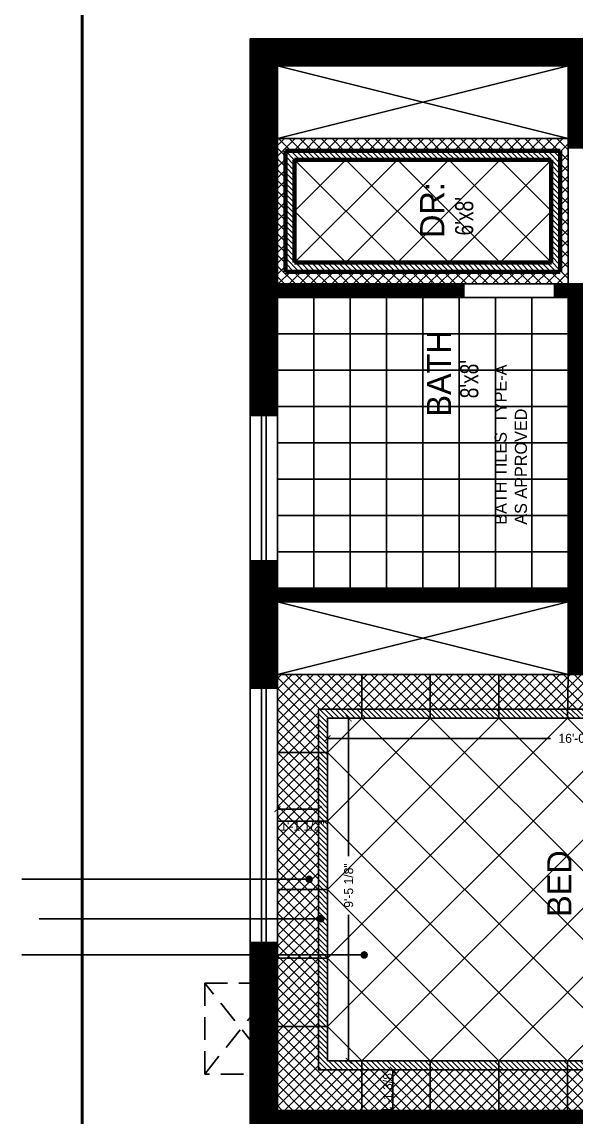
# Model space of a CAD drawing. Extents: x 10753 to 18704, y -5361 to 1140.
# Drawn here: x 14154.5 to 14337.5, y -336.9 to 24.9 of the extents above; entities that cross this region are included whole.
import ezdxf

# ---------------------------------------------------------------- set-up
doc = ezdxf.new("R2010")
doc.units = 0
doc.header["$LTSCALE"] = 30
doc.header["$MEASUREMENT"] = 0
doc.header["$PDMODE"] = 3
doc.linetypes.add('HIDDEN', pattern=[0.375, 0.25, -0.125])
doc.layers.get('0').update_dxf_attribs({"linetype": 'CONTINUOUS'})
doc.layers.get('DEFPOINTS').update_dxf_attribs({"linetype": 'CONTINUOUS'})
for name, color, linetype in [('floor border', 142, 'CONTINUOUS'), ('FLOORING', 194, 'CONTINUOUS'), ('Flooring border', 194, 'CONTINUOUS'), ('PL', 7, 'CONTINUOUS'), ('stairs terrace', 1, 'CONTINUOUS'), ('TEXT', 13, 'CONTINUOUS'), ('WALL', 2, 'CONTINUOUS'), ('Walls Hatch', 51, 'CONTINUOUS'), ('WINDOW', 5, 'CONTINUOUS')]:
    doc.layers.add(name, color=color, linetype=linetype)
doc.styles.add('EE', font='eurr____.ttf')
doc.styles.get("Standard").update_dxf_attribs({"font": 'stylu.ttf', "height": 3})
doc.dimstyles.new('D1', dxfattribs={"dimtxt": 6, "dimasz": 5, "dimexe": 1, "dimexo": 2, "dimgap": 1, "dimtad": 1, "dimdec": 4, "dimzin": 3, "dimdsep": 46, "dimlunit": 4, "dimtxsty": 'Standard', "dimcen": 3, "dimclrd": 7, "dimclre": 7, "dimclrt": 2, "dimadec": 0, "dimazin": 0, "dimtfac": 1, "dimtdec": 4, "dimtofl": 0, "dimtmove": 2, "dimatfit": 3, "dimfxl": 1, "dimfrac": 2, "dimtolj": 1, "dimtzin": 1, "dimarcsym": 0})
pattern_1 = [(135, (18961.9539, -16923.3047), (-0.88388348, -0.88388348), [])]

# ---------------------------------------------------------------- blocks, each defined once
blk = doc.blocks.new('WINDOW')
for p, q in [((12, 0), (0, 0)), ((12, -3.75), (0, -3.75)), ((12, -5.25), (0, -5.25)), ((12, -9), (0, -9))]:
    blk.add_line(p, q)
blk = doc.blocks.new('ACP')
at = {"layer": 'stairs terrace', "linetype": 'HIDDEN'}
for p, q in [((-3, 27), (27, 3)), ((-3, 3), (27, 27)), ((-3, 3), (-3, 27)), ((-3, 27), (27, 27)), ((27, 27), (27, 3))]:
    blk.add_line(p, q, dxfattribs=at)
blk = doc.blocks.new('_ArchTick')
at = {"color": 0, "linetype": 'ByBlock', "const_width": 0.15}
blk.add_lwpolyline([(-0.5, -0.5), (0.5, 0.5)], dxfattribs=at)
blk = doc.blocks.new('*D353')
at = {"layer": 'DEFPOINTS', "color": 0, "transparency": 16777216}
for p in [(14255.45, -209.55), (14447.78, -209.55), (14447.78, -211.74)]:
    blk.add_point(p, dxfattribs=at)
at = {"layer": 'TEXT', "color": 4, "lineweight": -2, "transparency": 16777216}
for p, q in [((14255.45, -211.74), (14255.45, -212.74)), ((14255.45, -211.74), (14329.08, -211.74)), ((14447.78, -211.74), (14353.44, -211.74)), ((14447.78, -211.74), (14447.78, -212.74))]:
    blk.add_line(p, q, dxfattribs=at)
at = {"layer": 'TEXT', "color": 4, "lineweight": -2, "transparency": 16777216, "xscale": 2, "yscale": 2, "zscale": 2, "rotation": 180}
blk.add_blockref('_ArchTick', (14255.45, -211.74), dxfattribs=at)
at = {"layer": 'TEXT', "color": 4, "lineweight": -2, "transparency": 16777216, "xscale": 2, "yscale": 2, "zscale": 2}
blk.add_blockref('_ArchTick', (14447.78, -211.74), dxfattribs=at)
at = {"layer": 'TEXT', "color": 4, "transparency": 16777216, "insert": (14341.26, -211.74), "char_height": 3, "attachment_point": 5}
blk.add_mtext('\\A1;16\'-0 5/16"', dxfattribs=at)
blk = doc.blocks.new('*D354')
at = {"layer": 'DEFPOINTS', "color": 0, "transparency": 16777216}
for p in [(14261.01, -205.12), (14262.43, -205.12), (14261.01, -318.23)]:
    blk.add_point(p, dxfattribs=at)
at = {"layer": 'TEXT', "color": 4, "lineweight": -2, "transparency": 16777216}
for p, q in [((14262.43, -205.12), (14263.43, -205.12)), ((14262.43, -205.12), (14262.43, -250.64)), ((14262.43, -318.23), (14262.43, -270.07)), ((14262.43, -318.23), (14263.43, -318.23))]:
    blk.add_line(p, q, dxfattribs=at)
at = {"layer": 'TEXT', "color": 4, "lineweight": -2, "transparency": 16777216, "xscale": 2, "yscale": 2, "zscale": 2}
for p, rotation in [((14262.43, -205.12), 90), ((14262.43, -318.23), 270)]:
    blk.add_blockref('_ArchTick', p, dxfattribs=dict(at, rotation=rotation))
at = {"layer": 'TEXT', "color": 4, "transparency": 16777216, "insert": (14262.43, -260.36), "char_height": 3, "attachment_point": 5, "rotation": 90}
blk.add_mtext('\\A1;9\'-5 1/8"', dxfattribs=at)
blk = doc.blocks.new('*D355')
at = {"layer": 'DEFPOINTS', "color": 0, "transparency": 16777216}
for p in [(14238.93, -229.14), (14252.45, -229.14), (14238.93, -235.1)]:
    blk.add_point(p, dxfattribs=at)
at = {"layer": 'TEXT', "color": 4, "lineweight": -2, "transparency": 16777216}
for p, q in [((14238.93, -235.1), (14238.93, -236.1)), ((14252.45, -235.1), (14238.93, -235.1)), ((14252.45, -235.1), (14252.45, -236.1))]:
    blk.add_line(p, q, dxfattribs=at)
at = {"layer": 'TEXT', "color": 4, "lineweight": -2, "transparency": 16777216, "xscale": 2, "yscale": 2, "zscale": 2, "rotation": 180}
blk.add_blockref('_ArchTick', (14238.93, -235.1), dxfattribs=at)
at = {"layer": 'TEXT', "color": 4, "lineweight": -2, "transparency": 16777216, "xscale": 2, "yscale": 2, "zscale": 2}
blk.add_blockref('_ArchTick', (14252.45, -235.1), dxfattribs=at)
at = {"layer": 'TEXT', "color": 4, "transparency": 16777216, "insert": (14247.19, -240.77), "char_height": 3, "attachment_point": 5}
blk.add_mtext('\\A1;1\'-1 1/2"', dxfattribs=at)
blk = doc.blocks.new('*D356')
at = {"layer": 'DEFPOINTS', "color": 0, "transparency": 16777216}
for p in [(14277.18, -321.23), (14277.04, -334.62), (14277.18, -334.62)]:
    blk.add_point(p, dxfattribs=at)
at = {"layer": 'TEXT', "color": 4, "lineweight": -2, "transparency": 16777216}
for p, q in [((14277.04, -321.23), (14276.04, -321.23)), ((14277.04, -321.23), (14277.04, -334.62)), ((14277.04, -334.62), (14276.04, -334.62))]:
    blk.add_line(p, q, dxfattribs=at)
at = {"layer": 'TEXT', "color": 4, "lineweight": -2, "transparency": 16777216, "xscale": 2, "yscale": 2, "zscale": 2}
for p, rotation in [((14277.04, -321.23), 90), ((14277.04, -334.62), 270)]:
    blk.add_blockref('_ArchTick', p, dxfattribs=dict(at, rotation=rotation))
at = {"layer": 'TEXT', "color": 4, "transparency": 16777216, "insert": (14275.34, -328.22), "char_height": 3, "attachment_point": 5, "rotation": 90}
blk.add_mtext('\\A1;1\'-1 3/8"', dxfattribs=at)

msp = doc.modelspace()

# ---------------------------------------------------------------- hatches: boundary and pattern name
at = {"layer": 'FLOORING'}
h = msp.add_hatch(dxfattribs=at)
h.set_pattern_fill('ANSI37', color=256, scale=20, angle=90)
h.set_pattern_definition([(135, (18961.954, -16923.3047), (-1.76776695, -1.76776695), []), (225, (18961.954, -16923.3047), (1.76776695, -1.76776695), [])])
h.paths.add_polyline_path([(14238.92788, -61.62299), (14238.92788, -13.62299), (14334.92788, -13.62299), (14334.92788, -61.62299)])
h.paths.add_polyline_path([(14332.28638, -57.59359), (14332.28638, -17.6524), (14241.56939, -17.6524), (14241.56939, -57.59359)], flags=16)
h = msp.add_hatch(dxfattribs=at)
h.set_pattern_fill('ANSI31', color=256, scale=10, angle=90)
h.set_pattern_definition(pattern_1)
h.paths.add_polyline_path([(14241.56939, -57.59359), (14332.28638, -57.59359), (14332.28638, -17.6524), (14241.56939, -17.6524)])
edge = h.paths.add_edge_path(flags=16)
edge.add_line((14244.56893, -54.59359), (14329.42178, -54.59359))
edge.add_line((14244.56939, -54.59401), (14244.56939, -20.65201))
edge.add_line((14244.5689, -20.6524), (14329.28638, -20.6524))
edge.add_line((14329.28638, -54.72896), (14329.28638, -20.6524))
h = msp.add_hatch(dxfattribs=at)
h.set_pattern_fill('ANSI37', color=256, scale=20, angle=90)
h.set_pattern_definition([(135, (15108.822, -18781.644), (-1.76776695, -1.76776695), []), (225, (15108.822, -18781.644), (1.76776695, -1.76776695), [])])
h.paths.add_polyline_path([(14238.92788, -190.62299), (14238.92788, -195.12299), (14238.92788, -279.12299), (14238.92788, -334.62299), (14418.92788, -334.62299), (14418.92788, -253.62299), (14432.42582, -253.62299), (14462.42582, -253.62299), (14466.92788, -253.62299), (14466.92788, -237.12299), (14466.92788, -195.12299), (14466.92788, -190.62299)])
h.paths.add_polyline_path([(14450.78419, -202.12344), (14450.78419, -242.06457), (14405.55676, -242.06457), (14405.55676, -321.23312), (14252.45115, -321.23312), (14252.45115, -202.12344)], flags=16)
h.paths.add_polyline_path([(14447.78419, -205.12344), (14447.78419, -239.06457), (14402.55676, -239.06457), (14402.55676, -318.28793), (14402.50195, -318.23312), (14255.45115, -318.23312), (14255.45115, -205.12344)], flags=0)
h.paths.add_polyline_path([(14289.39227, -227.75086), (14312.01969, -205.12344), (14323.3334, -216.43715), (14334.6471, -205.12344), (14345.96081, -216.43715), (14357.27452, -205.12344), (14368.58823, -216.43715), (14379.90194, -205.12344), (14391.21565, -216.43715), (14402.52936, -205.12344), (14413.84306, -216.43715), (14425.15677, -205.12344), (14447.78419, -227.75086), (14436.47048, -239.06457), (14425.15677, -227.75086), (14413.84306, -239.06457), (14402.52936, -227.75086), (14391.21565, -239.06457), (14402.52936, -250.37827), (14391.21565, -261.69198), (14402.52936, -273.00569), (14391.21565, -284.3194), (14402.52936, -295.63311), (14379.90194, -318.26053), (14368.58823, -306.94682), (14357.27452, -318.26053), (14345.96081, -306.94682), (14334.6471, -318.26053), (14323.3334, -306.94682), (14312.01969, -318.26053), (14300.70598, -306.94682), (14289.39227, -318.26053), (14278.07856, -306.94682), (14266.76485, -318.26053), (14255.45115, -306.94682), (14266.76485, -295.63311), (14255.45115, -284.3194), (14266.76485, -273.00569), (14255.45115, -261.69198), (14266.76485, -250.37827), (14255.45115, -239.06457), (14266.76485, -227.75086), (14255.45115, -216.43715), (14266.76485, -205.12344)], flags=0)
h = msp.add_hatch(dxfattribs=at)
h.set_pattern_fill('ANSI31', color=256, scale=10, angle=90)
h.set_pattern_definition(pattern_1)
h.paths.add_polyline_path([(14402.55676, -318.23312), (14402.55676, -239.06457), (14447.78419, -239.06457), (14447.78419, -205.12344), (14255.45115, -205.12344), (14255.45115, -318.23312)], flags=16)
h.paths.add_polyline_path([(14405.55676, -321.23312), (14405.55676, -242.06457), (14450.78419, -242.06457), (14450.78419, -202.12344), (14252.45115, -202.12344), (14252.45115, -321.23312)])
h = msp.add_hatch(color=0, dxfattribs=at)
h.dxf.hatch_style = 1
h.paths.add_polyline_path([(14248.40669, -258.29011, 1), (14250.39443, -258.29011, 1)])
h = msp.add_hatch(color=0, dxfattribs=at)
h.dxf.hatch_style = 1
h.paths.add_polyline_path([(14252.20798, -271.31359, 1), (14254.19572, -271.31359, 1)])
h = msp.add_hatch(color=0, dxfattribs=at)
h.dxf.hatch_style = 1
h.paths.add_polyline_path([(14266.54987, -283.2739, 1), (14268.53761, -283.2739, 1)])
at = {"layer": 'Walls Hatch', "linetype": 'Continuous'}
h = msp.add_hatch(dxfattribs=at)
h.set_pattern_fill('ANSI31', color=51, angle=90)
h.set_pattern_definition([(135, (15108.82193, -18781.64388), (-0.08838834765, -0.08838834765), [])])
h.paths.add_polyline_path([(14229.92788, -451.62299), (14325.92788, -451.62299), (14325.92788, -442.62299), (14300.42788, -442.62299), (14300.42788, -396.12299), (14267.42788, -396.12299), (14267.42788, -400.62299), (14295.92788, -400.62299), (14295.92788, -442.62299), (14238.92788, -442.62299), (14238.92788, -400.62299), (14243.42788, -400.62299), (14243.42788, -396.12299), (14229.92788, -396.12299)], flags=17)
h.paths.add_polyline_path([(14238.92788, -283.2739), (14229.92788, -283.2739), (14229.92788, -339.12299), (14295.92788, -339.12299), (14295.92788, -343.62299), (14300.42788, -343.62299), (14300.42788, -339.12299), (14444.42788, -339.12299), (14444.42788, -381.12299), (14444.42788, -442.62299), (14418.432, -442.62299), (14418.432, -451.62299), (14444.42788, -451.62299), (14517.92788, -451.62299), (14517.92788, -442.62299), (14448.92788, -442.62299), (14448.92788, -339.12299), (14508.92788, -339.12299), (14508.92788, -406.5555), (14517.92788, -406.5555), (14517.92788, -394.62299), (14513.42788, -394.62299), (14513.42788, -262.62299), (14556.92788, -262.62299), (14556.92788, -253.62299), (14475.92788, -253.62299), (14475.92788, -237.12299), (14466.92788, -237.12299), (14466.92788, -253.62299), (14462.42582, -253.62299), (14462.42582, -262.62299), (14508.92788, -262.62299), (14508.92788, -334.62299), (14427.92788, -334.62299), (14427.92788, -262.62299), (14432.42582, -262.62299), (14432.42582, -253.62299), (14418.92788, -253.62299), (14418.92788, -334.62299), (14238.92788, -334.62299)])
h.paths.add_polyline_path([(14229.92788, -279.12299), (14229.92788, -283.2739), (14238.92788, -283.2739), (14238.92788, -279.12299)], flags=17)
h.paths.add_polyline_path([(14343.92788, -181.62299), (14343.92788, -61.62299), (14330.42788, -61.62299), (14330.42788, -66.12299), (14334.92788, -66.12299), (14334.92788, -162.12299), (14238.92788, -162.12299), (14238.92788, -153.12299), (14229.92788, -153.12299), (14229.92788, -195.12299), (14238.92788, -195.12299), (14238.92788, -166.62299), (14334.92788, -166.62299), (14334.92788, -190.62299), (14466.92788, -190.62299), (14466.92788, -195.12299), (14475.92788, -195.12299), (14475.92788, -190.62299), (14477.42788, -190.62299), (14477.42788, -181.62299)])
h.paths.add_polyline_path([(14532.92788, -13.62299), (14591.42788, -13.62299), (14591.42788, -4.62299), (14523.92788, -4.62299), (14523.92788, -13.62299), (14523.92788, -181.62299), (14519.42788, -181.62299), (14519.42788, -190.62299), (14532.92788, -190.62299)])
h.paths.add_polyline_path([(14433.06431, 10.37701), (14433.06431, 19.37701), (14229.92788, 19.37701), (14229.92788, -105.12299), (14238.92788, -105.12299), (14238.92788, -66.12299), (14300.42788, -66.12299), (14300.42788, -61.62299), (14238.92788, -61.62299), (14238.92788, -61.62213), (14238.91457, -61.60882), (14238.92788, -61.59551), (14238.92788, -44.65157), (14238.91457, -44.63825), (14238.92788, -44.62494), (14238.92788, -27.681), (14238.91457, -27.66769), (14238.92788, -27.65438), (14238.92788, 10.37701), (14334.92788, 10.37701), (14334.92788, -16.62299), (14343.92788, -16.62299), (14343.92788, 10.37701)])
h.paths.add_polyline_path([(14436.92788, 19.37701), (14433.06431, 19.37701), (14433.06431, 10.37701), (14436.92788, 10.37701)])
h.paths.add_polyline_path([(14601.92788, -327.12299), (14628.92788, -327.12299), (14628.92788, -322.62299), (14601.92788, -322.62299), (14601.92788, -250.62299), (14679.92788, -250.62299), (14679.92788, -291.12299), (14688.92788, -291.12299), (14688.92788, -250.62299), (14715.39221, -250.62299), (14715.39221, -237.12299), (14706.39221, -237.12299), (14706.39221, -241.62299), (14597.42788, -241.62299), (14597.42788, -253.62299), (14592.92788, -253.62299), (14592.92788, -262.62299), (14597.42788, -262.62299), (14597.42788, -394.62299), (14592.92788, -394.62299), (14592.92788, -451.62299), (14627.42788, -451.62299), (14627.42788, -442.62299), (14601.92788, -442.62299)])
h.paths.add_polyline_path([(14679.92788, -442.62299), (14675.42788, -442.62299), (14675.42788, -451.62299), (14697.92788, -451.62299), (14697.92788, -442.62299), (14688.92788, -442.62299), (14688.92788, -321.12299), (14679.92788, -321.12299)], flags=17)
h.paths.add_polyline_path([(14837.42788, -239.62299), (14828.42788, -239.62299), (14828.42788, -241.62299), (14757.39221, -241.62299), (14757.39221, -250.62299), (14832.92788, -250.62299), (14832.92788, -442.62299), (14769.92788, -442.62299), (14769.92788, -451.62299), (14852.42788, -451.62299), (14852.42788, -442.62299), (14837.42788, -442.62299)])
h.paths.add_polyline_path([(14888.42788, -271.60273), (14939.70002, -271.60273, 0.066681892), (14956.06663, -231.81916), (14947.3625, -229.53049, -0.058237248), (14934.40301, -262.60273), (14888.42788, -262.60273, 0.414213562), (14879.42788, -271.60273), (14879.42788, -391.62299), (14888.42788, -391.62299)])
h.paths.add_polyline_path([(14952.30876, -195.67536), (14961.30386, -195.97255, 0.02209114), (14961.14437, -181.66537), (14952.15813, -182.16301, -0.02209114)])
h.paths.add_polyline_path([(14945.95256, -146.7019), (14954.57376, -144.1183, 0.02209114), (14949.86514, -130.6072, 0.056081958), (14932.76588, -98.6694, 0.094745019), (14889.43361, -55.951), (14884.43131, -63.43278, -0.094745019), (14925.35623, -103.77793, -0.056081958), (14941.50553, -133.94141, -0.02209114)])
h.paths.add_polyline_path([(14856.59435, -39.05811, 0.018581867), (14845.18267, -35.22919), (14842.63876, -43.86218, -0.018581867), (14853.41645, -47.47838)])
h.paths.add_polyline_path([(14793.92788, -37.7206, -0.022070349), (14807.42788, -37.83416), (14807.42788, -28.82241, 0.006949214), (14802.92788, -28.66158), (14802.92788, -4.62299), (14735.42788, -4.62299), (14735.42788, -13.62299), (14793.92788, -13.62299)])
h.paths.add_polyline_path([(14883.36839, -188.62299), (14828.42788, -188.62299), (14828.42788, -197.62299), (14837.42788, -197.62299), (14837.42788, -193.12299), (14892.3586, -193.12299, 1.013533646), (14706.39221, -190.62299), (14706.39221, -195.12299), (14715.39158, -195.12299, -1.014264479)])
h.paths.add_polyline_path([(14803.66493, -268.71939), (14803.66493, -243.34018), (14796.71398, -243.34018), (14796.71398, -268.71939)], flags=25)

# ---------------------------------------------------------------- linework, layer by layer
at = {"linetype": 'Continuous'}
for p, q in [((14248.40669, -258.29011), (14154.54678, -258.29011)), ((14252.20798, -271.31359), (14160.2309, -271.31359)), ((14266.54987, -283.2739), (14154.54678, -283.2739))]:
    msp.add_line(p, q, dxfattribs=at)
for centre in [(14249.40056, -258.29011), (14253.20185, -271.31359), (14267.54374, -283.2739)]:
    msp.add_circle(centre, 0.99387, dxfattribs=at)
at = {"layer": 'floor border', "linetype": 'Continuous', "lineweight": 60}
msp.add_line((14329.42171, -20.6524), (14329.42182, -20.6524), dxfattribs=at)
at = {"layer": 'FLOORING'}
for p, q in [((14278.51008, -54.59358), (14244.56895, -20.65245)), ((14278.51008, -20.65245), (14244.56895, -54.59358)), ((14261.53951, -20.65245), (14244.56895, -37.62301)), ((14295.48064, -54.59358), (14261.53951, -20.65245)), ((14295.48064, -20.65245), (14261.53951, -54.59358)), ((14312.4512, -54.59358), (14278.51008, -20.65245)), ((14312.4512, -20.65245), (14278.51008, -54.59358)), ((14329.42176, -54.59358), (14295.48064, -20.65245)), ((14329.28638, -20.78784), (14295.48064, -54.59358)), ((14329.42176, -37.62301), (14312.4512, -20.65245)), ((14261.53951, -54.59358), (14244.56895, -37.62301)), ((14329.42176, -37.62301), (14312.4512, -54.59358)), ((14250.92788, -162.12299), (14250.92788, -66.12299)), ((14262.92788, -162.12299), (14262.92788, -66.12299)), ((14274.92788, -162.12299), (14274.92788, -66.12299)), ((14286.92788, -162.12299), (14286.92788, -66.12299)), ((14298.92788, -162.12299), (14298.92788, -66.12299)), ((14300.42788, -66.12299), (14330.42788, -66.12299)), ((14310.92788, -162.12299), (14310.92788, -66.12299)), ((14322.92788, -162.12299), (14322.92788, -66.12299)), ((14334.92788, -78.12299), (14238.92788, -78.12299)), ((14334.92788, -90.12299), (14238.92788, -90.12299)), ((14334.92788, -102.12299), (14238.92788, -102.12299)), ((14334.92788, -114.12299), (14238.92788, -114.12299)), ((14334.92788, -126.12299), (14238.92788, -126.12299)), ((14334.92788, -138.12299), (14238.92788, -138.12299)), ((14334.92788, -150.12299), (14238.92788, -150.12299)), ((14266.76485, -205.12344), (14266.76485, -190.62299)), ((14289.39227, -205.12344), (14289.39227, -190.62299)), ((14312.01969, -205.12344), (14312.01969, -190.62299)), ((14334.6471, -205.12344), (14334.92788, -190.62299)), ((14357.27452, -205.12344), (14255.45115, -306.94682)), ((14334.6471, -205.12344), (14255.45115, -284.3194)), ((14312.01969, -205.12344), (14255.45115, -261.69198)), ((14289.39227, -205.12344), (14255.45115, -239.06457)), ((14266.76485, -205.12344), (14255.45115, -216.43715)), ((14379.87454, -318.23312), (14266.76485, -205.12344)), ((14379.90194, -205.12344), (14266.79226, -318.23312)), ((14402.50195, -318.23312), (14289.39227, -205.12344)), ((14402.52936, -205.12344), (14289.41967, -318.23312)), ((14402.55676, -295.66051), (14312.01969, -205.12344)), ((14425.15677, -205.12344), (14312.04709, -318.23312)), ((14402.55676, -273.03309), (14334.6471, -205.12344)), ((14255.45115, -216.43715), (14238.92788, -216.43715)), ((14357.24712, -318.23312), (14255.45115, -216.43715)), ((14255.45115, -239.06457), (14238.92788, -239.06457)), ((14334.6197, -318.23312), (14255.45115, -239.06457)), ((14402.55676, -250.35087), (14334.67451, -318.23312)), ((14255.45115, -261.67828), (14238.92788, -261.67828)), ((14311.99228, -318.23312), (14255.45115, -261.69198)), ((14255.45115, -284.3194), (14238.92788, -284.3194)), ((14289.36487, -318.23312), (14255.45115, -284.3194)), ((14255.45115, -306.94682), (14238.92788, -306.87299)), ((14266.73745, -318.23312), (14255.45115, -306.94682)), ((14266.79226, -318.23312), (14266.79226, -334.62299)), ((14289.36487, -318.23312), (14289.36487, -334.62299)), ((14311.99228, -318.23312), (14311.99228, -334.62299)), ((14334.67451, -318.23312), (14334.67451, -334.62299))]:
    msp.add_line(p, q, dxfattribs=at)
msp.add_lwpolyline([(14238.92788, -61.62299), (14238.92788, -13.62299), (14334.92788, -13.62299), (14334.92788, -61.62299)], close=True, dxfattribs=at)
at = {"layer": 'Flooring border', "linetype": 'Continuous', "lineweight": 60}
for p, q in [((14241.56939, -17.6524), (14332.28638, -17.6524)), ((14241.56939, -57.59359), (14241.56939, -17.6524)), ((14332.28638, -57.59359), (14332.28638, -17.6524)), ((14244.5689, -20.6524), (14329.28638, -20.6524)), ((14244.56939, -54.59401), (14244.56939, -20.65201)), ((14329.28638, -54.72896), (14329.28638, -20.6524)), ((14241.56939, -57.59359), (14332.28638, -57.59359)), ((14244.56893, -54.59359), (14329.42178, -54.59359))]:
    msp.add_line(p, q, dxfattribs=at)
at = {"layer": 'Flooring border'}
for points in [[(14405.55676, -321.23312), (14405.55676, -242.06457), (14450.78419, -242.06457), (14450.78419, -202.12344), (14252.45115, -202.12344), (14252.45115, -321.23312)], [(14402.55676, -318.23312), (14402.55676, -239.06457), (14447.78419, -239.06457), (14447.78419, -205.12344), (14255.45115, -205.12344), (14255.45115, -318.23312)]]:
    msp.add_lwpolyline(points, close=True, dxfattribs=at)
at = {"layer": 'PL'}
for p, q in [((14238.92788, -13.62299), (14334.92788, 10.37701)), ((14238.92788, 10.37701), (14334.92788, -13.62299)), ((14238.92788, -13.62299), (14334.92788, -13.62299)), ((14238.92788, -166.62299), (14334.92788, -190.62299)), ((14238.92788, -190.62299), (14334.92788, -166.62299))]:
    msp.add_line(p, q, dxfattribs=at)
at = {"layer": 'PL', "color": 254, "linetype": 'Continuous', "lineweight": 60}
for p, q in [((14244.56939, -20.65201), (14244.56895, -20.65245)), ((14329.42176, -20.65245), (14329.42171, -20.6524)), ((14238.92788, -27.65438), (14238.91457, -27.66769)), ((14238.92788, -27.681), (14238.91457, -27.66769)), ((14238.92788, -44.62494), (14238.91457, -44.63825)), ((14238.92788, -44.65157), (14238.91457, -44.63825)), ((14244.56939, -54.59401), (14244.56895, -54.59358)), ((14238.92788, -61.59551), (14238.91457, -61.60882)), ((14238.92875, -61.62299), (14238.91457, -61.60882)), ((14255.88514, -61.60882), (14255.87096, -61.62299)), ((14255.89931, -61.62299), (14255.88514, -61.60882)), ((14272.8557, -61.60882), (14272.84152, -61.62299)), ((14272.86987, -61.62299), (14272.8557, -61.60882)), ((14289.82626, -61.60882), (14289.81208, -61.62299)), ((14289.84044, -61.62299), (14289.82626, -61.60882))]:
    msp.add_line(p, q, dxfattribs=at)
at = {"layer": 'WALL'}
for p, q in [((14229.92788, 19.37701), (14436.92788, 19.37701)), ((14229.92788, -105.12299), (14229.92788, 19.37701)), ((14238.92788, 10.37701), (14334.92788, 10.37701)), ((14238.92788, -61.62299), (14238.92788, 10.37701)), ((14334.92788, -16.62299), (14334.92788, 10.37701)), ((14334.92788, -16.62299), (14343.92788, -16.62299)), ((14300.42788, -61.62299), (14238.92788, -61.62299)), ((14300.42788, -66.12299), (14300.42788, -61.62299)), ((14343.92788, -61.62299), (14330.42788, -61.62299)), ((14330.42788, -66.12299), (14330.42788, -61.62299)), ((14300.42788, -66.12299), (14238.92788, -66.12299)), ((14238.92788, -105.12299), (14238.92788, -66.12299)), ((14334.92788, -66.12299), (14330.42788, -66.12299)), ((14334.92788, -162.12299), (14334.92788, -66.12299)), ((14229.92788, -105.12299), (14238.92788, -105.12299)), ((14229.92788, -195.12299), (14229.92788, -153.12299)), ((14238.92788, -153.12299), (14229.92788, -153.12299)), ((14238.92788, -162.12299), (14238.92788, -153.12299)), ((14238.92788, -162.12299), (14334.92788, -162.12299)), ((14238.92788, -166.62299), (14334.92788, -166.62299)), ((14238.92788, -195.12299), (14238.92788, -166.62299)), ((14334.92788, -190.62299), (14334.92788, -166.62299)), ((14238.92788, -190.62299), (14466.92788, -190.62299)), ((14238.92788, -195.12299), (14229.92788, -195.12299)), ((14229.92788, -339.12299), (14229.92788, -279.12299)), ((14238.92788, -279.12299), (14229.92788, -279.12299)), ((14238.92788, -334.62299), (14238.92788, -279.12299)), ((14238.92788, -334.62299), (14418.92788, -334.62299)), ((14238.92788, -334.62299), (14418.92788, -334.62299))]:
    msp.add_line(p, q, dxfattribs=at)
at = {"layer": 'WALL', "const_width": 1}
msp.add_lwpolyline([(14879.42788, -511.26374), (14174.42788, -511.47735), (14174.42788, 55.37701)], dxfattribs=at)

# ---------------------------------------------------------------- block references
at = {"layer": 'WALL', "rotation": 90}
msp.add_blockref('ACP', (14241.92788, -319.62299), dxfattribs=at)
at = {"layer": 'WINDOW', "rotation": 90}
for p, xscale, zscale in [((14229.92788, -153.12299), 4, 4), ((14229.92788, -279.12299), 7, 7)]:
    msp.add_blockref('WINDOW', p, dxfattribs=dict(at, xscale=xscale, zscale=zscale))

# ---------------------------------------------------------------- texts
at = {"layer": 'TEXT'}
for s, p in [('DR:', (14294.01658, -46.44544)), ('BATH', (14296.24339, -105.45508)), ('BED', (14335.97745, -270.72361))]:
    msp.add_text(s, height=8, rotation=90, dxfattribs=at).set_placement(p)
for s, width, p in [("6'x8'", 0.794151, (14303.57011, -45.63496)), ("8'x8'", 0.791402, (14305.22995, -99.41674))]:
    msp.add_text(s, height=6, rotation=90, dxfattribs=dict(at, width=width)).set_placement(p)
at = {"layer": 'TEXT', "color": 4, "insert": (14310.6204, -141.16922), "char_height": 4, "attachment_point": 1, "rotation": 90, "style": 'EE'}
msp.add_mtext_dynamic_manual_height_columns('BATH TILES  TYPE-A\\PAS APPROVED', width=99.5300569, gutter_width=45, heights=[0], dxfattribs=at)

# ---------------------------------------------------------------- dimensions: what is measured, and where the dimension line sits
at = {"layer": 'TEXT'}
for base, p1, p2, angle, picture, middle in [((14262.4317, -205.12344), (14261.01374, -318.23312), (14261.01374, -205.12344), 90, '*D354', (14262.4317, -260.35558)), ((14447.78419, -211.7364), (14255.45115, -209.54771), (14447.78419, -209.54771), 180, '*D353', (14341.26006, -211.7364)), ((14238.92788, -235.09623), (14252.45115, -229.13618), (14238.92788, -229.13618), 180, '*D355', (14247.18951, -240.77249)), ((14277.03871, -334.62299), (14277.1791, -321.23312), (14277.1791, -334.62299), 90, '*D356', (14275.34105, -328.218))]:
    dim = msp.add_linear_dim(base=base, p1=p1, p2=p2, angle=angle, dimstyle='D1', override={"dimtxt": 3, "dimasz": 2, "dimexo": 9, "dimblk": 'ArchTick', "dimclrd": 4, "dimclre": 4, "dimclrt": 4, "dimldrblk": 'ArchTick', "dimfxlon": 1}, dxfattribs=at)
    dim.commit()
    dim.dimension.update_dxf_attribs({"geometry": picture, "text_midpoint": middle, "dimtype": 160})

doc.saveas('drawing.dxf')
